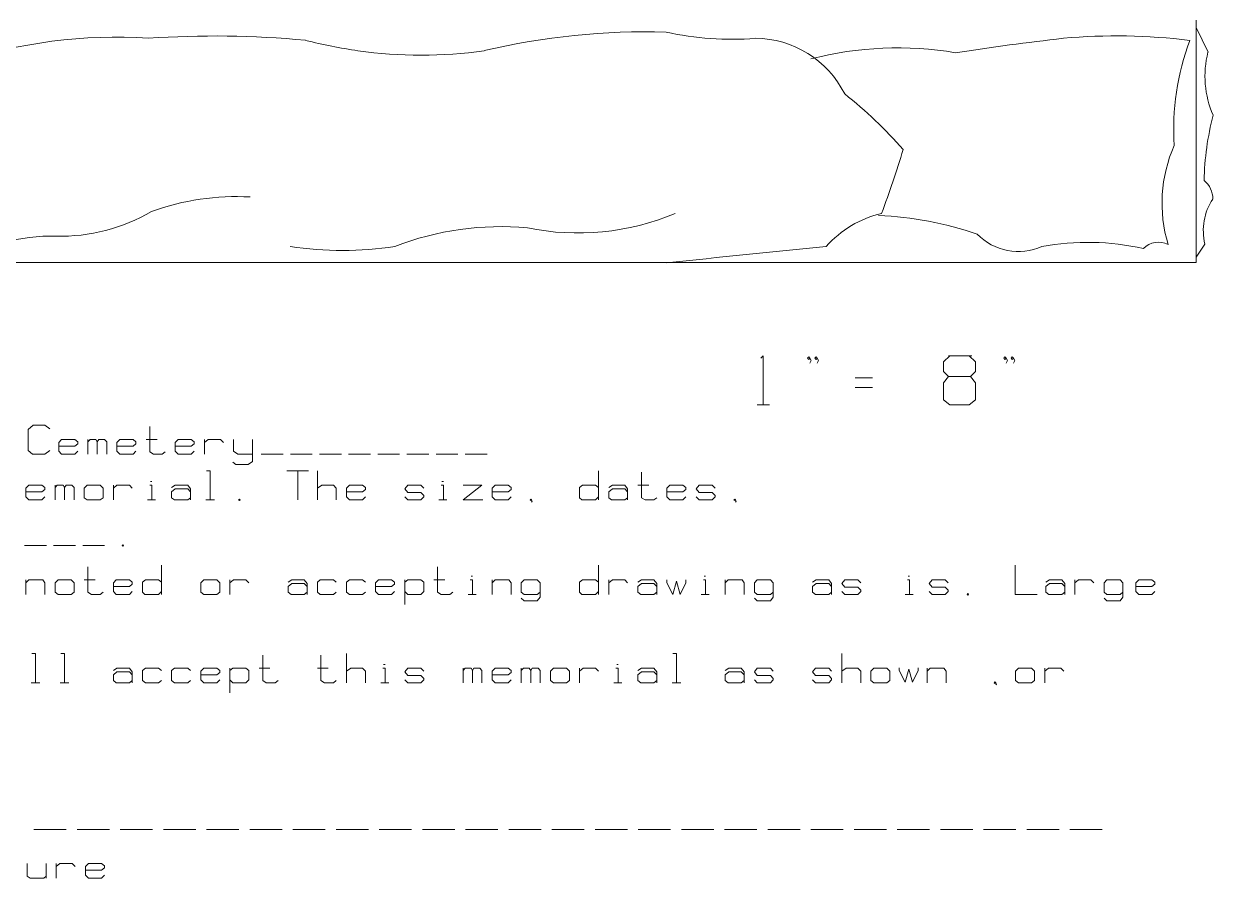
# Model space of a CAD drawing. Header units: inches. Extents: x -113 to 33, y -21 to 28.
# Drawn here: x 4.33 to 33.43, y -20.99 to -0.09 of the extents above; entities that cross this region are included whole.
import ezdxf

# ---------------------------------------------------------------- set-up
doc = ezdxf.new("R2010")
doc.units = ezdxf.units.IN
doc.header["$MEASUREMENT"] = 0
doc.layers.add('1', color=7, linetype='Continuous')

msp = doc.modelspace()

# ---------------------------------------------------------------- linework, layer by layer
at = {"color": 7, "linetype": 'Continuous', "lineweight": 5}
for p, q in [((33.016, -0.181), (33.304, -0.787)), ((33.016, -5.796), (33.229, -5.478)), ((22.365, -8.27), (22.425, -8.21)), ((22.425, -8.21), (22.425, -9.41)), ((23.535, -8.24), (23.505, -8.27)), ((23.505, -8.27), (23.535, -8.3)), ((23.565, -8.27), (23.535, -8.24)), ((23.535, -8.3), (23.565, -8.27)), ((23.565, -8.27), (23.595, -8.33)), ((23.595, -8.33), (23.565, -8.39)), ((23.715, -8.24), (23.685, -8.27)), ((23.685, -8.27), (23.715, -8.3)), ((23.745, -8.27), (23.715, -8.24)), ((23.715, -8.3), (23.745, -8.27)), ((23.745, -8.27), (23.775, -8.33)), ((23.775, -8.33), (23.745, -8.39)), ((26.835, -8.36), (26.985, -8.21)), ((26.835, -8.36), (26.835, -8.6)), ((27.465, -8.21), (26.955, -8.21)), ((26.985, -8.21), (27.465, -8.21)), ((27.465, -8.21), (27.525, -8.21)), ((27.465, -8.21), (27.615, -8.36)), ((27.615, -8.36), (27.615, -8.6)), ((28.335, -8.24), (28.305, -8.27)), ((28.305, -8.27), (28.335, -8.3)), ((28.365, -8.27), (28.335, -8.24)), ((28.335, -8.3), (28.365, -8.27)), ((28.365, -8.27), (28.395, -8.33)), ((28.395, -8.33), (28.365, -8.39)), ((28.515, -8.24), (28.485, -8.27)), ((28.485, -8.27), (28.515, -8.3)), ((28.545, -8.27), (28.515, -8.24)), ((28.515, -8.3), (28.545, -8.27)), ((28.545, -8.27), (28.575, -8.33)), ((28.575, -8.33), (28.545, -8.39)), ((26.835, -8.6), (26.955, -8.72)), ((26.955, -8.72), (26.835, -8.87)), ((26.955, -8.72), (27.465, -8.72)), ((27.465, -8.72), (27.495, -8.72)), ((27.495, -8.72), (27.615, -8.6)), ((27.615, -8.87), (27.495, -8.72)), ((24.675, -8.75), (25.095, -8.75)), ((24.675, -8.99), (25.095, -8.99)), ((26.835, -8.87), (26.835, -9.29)), ((27.615, -9.29), (27.615, -8.87)), ((26.835, -9.29), (26.985, -9.41)), ((27.465, -9.41), (27.615, -9.29)), ((22.275, -9.41), (22.575, -9.41)), ((26.985, -9.41), (27.465, -9.41)), ((4.565, -9.906), (4.44, -10.013)), ((4.44, -10.013), (4.44, -10.529)), ((4.85, -9.906), (4.565, -9.906)), ((4.975, -9.995), (4.85, -9.906)), ((7.416, -9.941), (7.416, -10.565)), ((5.26, -10.262), (5.189, -10.333)), ((5.189, -10.333), (5.189, -10.547)), ((5.581, -10.423), (5.189, -10.423)), ((5.581, -10.262), (5.26, -10.262)), ((5.652, -10.316), (5.581, -10.262)), ((5.652, -10.369), (5.581, -10.423)), ((5.652, -10.369), (5.652, -10.316)), ((5.902, -10.262), (5.902, -10.619)), ((5.902, -10.316), (5.955, -10.262)), ((5.955, -10.262), (6.098, -10.262)), ((6.098, -10.262), (6.133, -10.316)), ((6.133, -10.316), (6.169, -10.262)), ((6.133, -10.316), (6.133, -10.619)), ((6.169, -10.262), (6.311, -10.262)), ((6.311, -10.262), (6.365, -10.316)), ((6.365, -10.316), (6.365, -10.619)), ((6.686, -10.262), (6.614, -10.333)), ((6.614, -10.333), (6.614, -10.547)), ((7.006, -10.423), (6.614, -10.423)), ((7.006, -10.262), (6.686, -10.262)), ((7.078, -10.316), (7.006, -10.262)), ((7.078, -10.369), (7.006, -10.423)), ((7.078, -10.369), (7.078, -10.316)), ((7.327, -10.262), (7.594, -10.262)), ((8.111, -10.262), (8.04, -10.333)), ((8.04, -10.333), (8.04, -10.547)), ((8.432, -10.423), (8.04, -10.423)), ((8.432, -10.262), (8.111, -10.262)), ((8.503, -10.316), (8.432, -10.262)), ((8.503, -10.369), (8.432, -10.423)), ((8.503, -10.369), (8.503, -10.316)), ((8.753, -10.619), (8.753, -10.262)), ((8.753, -10.333), (8.842, -10.262)), ((8.842, -10.262), (9.145, -10.262)), ((9.145, -10.262), (9.216, -10.333)), ((9.466, -10.262), (9.466, -10.547)), ((9.929, -10.262), (9.929, -10.619)), ((4.44, -10.529), (4.547, -10.619)), ((4.547, -10.619), (4.85, -10.619)), ((4.85, -10.619), (4.975, -10.529)), ((5.189, -10.547), (5.26, -10.619)), ((5.26, -10.619), (5.581, -10.619)), ((5.581, -10.619), (5.652, -10.547)), ((6.614, -10.547), (6.686, -10.619)), ((6.686, -10.619), (7.006, -10.619)), ((7.006, -10.619), (7.078, -10.547)), ((7.416, -10.565), (7.505, -10.619)), ((7.505, -10.619), (7.719, -10.619)), ((7.719, -10.619), (7.79, -10.565)), ((8.04, -10.547), (8.111, -10.619)), ((8.111, -10.619), (8.432, -10.619)), ((8.432, -10.619), (8.503, -10.547)), ((9.466, -10.547), (9.572, -10.619)), ((9.572, -10.619), (9.929, -10.619)), ((9.929, -10.619), (9.929, -10.725)), ((9.929, -10.725), (9.929, -10.797)), ((10.143, -10.619), (10.677, -10.619)), ((10.856, -10.619), (11.39, -10.619)), ((11.568, -10.619), (12.103, -10.619)), ((12.281, -10.619), (12.816, -10.619)), ((12.994, -10.619), (13.529, -10.619)), ((13.707, -10.619), (14.241, -10.619)), ((14.42, -10.619), (14.954, -10.619)), ((15.132, -10.619), (15.667, -10.619)), ((8.806, -11.024), (8.895, -11.024)), ((8.895, -11.024), (8.895, -11.737)), ((9.519, -10.868), (9.448, -10.815)), ((9.822, -10.868), (9.519, -10.868)), ((9.929, -10.797), (9.822, -10.868)), ((10.766, -11.024), (11.301, -11.024)), ((11.034, -11.024), (11.034, -11.737)), ((11.515, -11.737), (11.515, -11.024)), ((18.393, -11.024), (18.393, -11.737)), ((7.434, -11.291), (7.47, -11.291)), ((14.562, -11.291), (14.598, -11.291)), ((19.445, -11.06), (19.445, -11.683)), ((4.458, -11.38), (4.387, -11.452)), ((4.387, -11.452), (4.387, -11.666)), ((4.779, -11.541), (4.387, -11.541)), ((4.779, -11.38), (4.458, -11.38)), ((4.85, -11.434), (4.779, -11.38)), ((4.85, -11.487), (4.779, -11.541)), ((4.85, -11.487), (4.85, -11.434)), ((5.1, -11.38), (5.1, -11.737)), ((5.1, -11.434), (5.153, -11.38)), ((5.153, -11.38), (5.296, -11.38)), ((5.296, -11.38), (5.331, -11.434)), ((5.331, -11.434), (5.367, -11.38)), ((5.331, -11.434), (5.331, -11.737)), ((5.367, -11.38), (5.51, -11.38)), ((5.51, -11.38), (5.563, -11.434)), ((5.563, -11.434), (5.563, -11.737)), ((5.884, -11.38), (5.812, -11.452)), ((5.812, -11.452), (5.812, -11.683)), ((6.204, -11.38), (5.884, -11.38)), ((6.276, -11.452), (6.204, -11.38)), ((6.276, -11.683), (6.276, -11.452)), ((6.525, -11.737), (6.525, -11.38)), ((6.525, -11.452), (6.614, -11.38)), ((6.614, -11.38), (6.917, -11.38)), ((6.917, -11.38), (6.989, -11.452)), ((7.416, -11.38), (7.47, -11.38)), ((7.47, -11.38), (7.47, -11.737)), ((7.951, -11.434), (8.04, -11.38)), ((8.04, -11.47), (7.951, -11.541)), ((7.951, -11.541), (7.951, -11.683)), ((8.04, -11.38), (8.343, -11.38)), ((8.343, -11.47), (8.04, -11.47)), ((8.343, -11.38), (8.414, -11.47)), ((8.414, -11.541), (8.343, -11.47)), ((8.414, -11.47), (8.414, -11.737)), ((11.515, -11.452), (11.622, -11.38)), ((11.622, -11.38), (11.907, -11.38)), ((11.907, -11.38), (11.978, -11.452)), ((11.978, -11.452), (11.978, -11.737)), ((12.299, -11.38), (12.228, -11.452)), ((12.228, -11.452), (12.228, -11.666)), ((12.62, -11.541), (12.228, -11.541)), ((12.62, -11.38), (12.299, -11.38)), ((12.691, -11.434), (12.62, -11.38)), ((12.691, -11.487), (12.62, -11.541)), ((12.691, -11.487), (12.691, -11.434)), ((13.725, -11.38), (13.653, -11.47)), ((13.653, -11.47), (13.725, -11.559)), ((14.045, -11.38), (13.725, -11.38)), ((13.725, -11.559), (14.027, -11.559)), ((14.027, -11.559), (14.045, -11.559)), ((14.117, -11.452), (14.045, -11.38)), ((14.045, -11.559), (14.117, -11.63)), ((14.117, -11.63), (14.117, -11.666)), ((14.544, -11.38), (14.598, -11.38)), ((14.598, -11.38), (14.598, -11.737)), ((15.079, -11.38), (15.542, -11.38)), ((15.542, -11.38), (15.079, -11.737)), ((15.863, -11.38), (15.792, -11.452)), ((15.792, -11.452), (15.792, -11.666)), ((16.184, -11.541), (15.792, -11.541)), ((16.184, -11.38), (15.863, -11.38)), ((16.255, -11.434), (16.184, -11.38)), ((16.255, -11.487), (16.184, -11.541)), ((16.255, -11.487), (16.255, -11.434)), ((17.93, -11.434), (18.001, -11.38)), ((17.93, -11.452), (17.93, -11.434)), ((17.93, -11.683), (17.93, -11.452)), ((18.001, -11.38), (18.322, -11.38)), ((18.322, -11.38), (18.393, -11.434)), ((18.643, -11.434), (18.732, -11.38)), ((18.732, -11.47), (18.643, -11.541)), ((18.643, -11.541), (18.643, -11.683)), ((18.732, -11.38), (19.035, -11.38)), ((19.035, -11.47), (18.732, -11.47)), ((19.035, -11.38), (19.106, -11.47)), ((19.106, -11.541), (19.035, -11.47)), ((19.106, -11.47), (19.106, -11.737)), ((19.356, -11.38), (19.623, -11.38)), ((20.14, -11.38), (20.068, -11.452)), ((20.068, -11.452), (20.068, -11.666)), ((20.46, -11.541), (20.068, -11.541)), ((20.46, -11.38), (20.14, -11.38)), ((20.532, -11.434), (20.46, -11.38)), ((20.532, -11.487), (20.46, -11.541)), ((20.532, -11.487), (20.532, -11.434)), ((20.853, -11.38), (20.781, -11.47)), ((20.781, -11.47), (20.853, -11.559)), ((21.173, -11.38), (20.853, -11.38)), ((20.853, -11.559), (21.155, -11.559)), ((21.155, -11.559), (21.173, -11.559)), ((21.245, -11.452), (21.173, -11.38)), ((21.173, -11.559), (21.245, -11.63)), ((21.245, -11.63), (21.245, -11.666)), ((4.387, -11.666), (4.458, -11.737)), ((4.458, -11.737), (4.779, -11.737)), ((4.779, -11.737), (4.85, -11.666)), ((5.812, -11.683), (5.884, -11.737)), ((5.884, -11.737), (6.204, -11.737)), ((6.204, -11.737), (6.276, -11.683)), ((7.363, -11.737), (7.559, -11.737)), ((7.951, -11.683), (8.022, -11.737)), ((8.022, -11.737), (8.343, -11.737)), ((8.343, -11.737), (8.414, -11.683)), ((8.788, -11.737), (9.002, -11.737)), ((9.608, -11.719), (9.59, -11.737)), ((9.59, -11.737), (9.608, -11.755)), ((9.626, -11.737), (9.608, -11.719)), ((9.608, -11.755), (9.626, -11.737)), ((12.228, -11.666), (12.299, -11.737)), ((12.299, -11.737), (12.62, -11.737)), ((12.62, -11.737), (12.691, -11.666)), ((13.725, -11.737), (13.653, -11.666)), ((14.045, -11.737), (13.725, -11.737)), ((14.117, -11.666), (14.045, -11.737)), ((14.491, -11.737), (14.687, -11.737)), ((15.079, -11.737), (15.56, -11.737)), ((15.792, -11.666), (15.863, -11.737)), ((15.863, -11.737), (16.184, -11.737)), ((16.184, -11.737), (16.255, -11.666)), ((16.736, -11.719), (16.718, -11.737)), ((16.718, -11.737), (16.736, -11.755)), ((16.754, -11.737), (16.736, -11.719)), ((16.736, -11.755), (16.754, -11.737)), ((16.754, -11.737), (16.772, -11.772)), ((16.772, -11.772), (16.754, -11.79)), ((17.984, -11.737), (17.93, -11.683)), ((18.322, -11.737), (17.984, -11.737)), ((18.393, -11.666), (18.322, -11.737)), ((18.643, -11.683), (18.714, -11.737)), ((18.714, -11.737), (19.035, -11.737)), ((19.035, -11.737), (19.106, -11.683)), ((19.445, -11.683), (19.534, -11.737)), ((19.534, -11.737), (19.748, -11.737)), ((19.748, -11.737), (19.819, -11.683)), ((20.068, -11.666), (20.14, -11.737)), ((20.14, -11.737), (20.46, -11.737)), ((20.46, -11.737), (20.532, -11.666)), ((20.853, -11.737), (20.781, -11.666)), ((21.173, -11.737), (20.853, -11.737)), ((21.245, -11.666), (21.173, -11.737)), ((21.726, -11.719), (21.708, -11.737)), ((21.708, -11.737), (21.726, -11.755)), ((21.744, -11.737), (21.726, -11.719)), ((21.726, -11.755), (21.744, -11.737)), ((21.744, -11.737), (21.761, -11.772)), ((21.761, -11.772), (21.744, -11.79)), ((4.351, -12.855), (4.886, -12.855)), ((5.064, -12.855), (5.599, -12.855)), ((5.777, -12.855), (6.311, -12.855)), ((6.757, -12.837), (6.739, -12.855)), ((6.739, -12.855), (6.757, -12.873)), ((6.775, -12.855), (6.757, -12.837)), ((6.757, -12.873), (6.775, -12.855)), ((5.902, -13.372), (5.902, -13.996)), ((7.701, -13.336), (7.701, -14.049)), ((14.455, -13.372), (14.455, -13.996)), ((18.393, -13.336), (18.393, -14.049)), ((28.586, -13.336), (28.586, -14.049)), ((15.275, -13.604), (15.311, -13.604)), ((20.977, -13.604), (21.013, -13.604)), ((25.967, -13.604), (26.003, -13.604)), ((4.387, -13.693), (4.387, -14.049)), ((4.387, -13.764), (4.458, -13.693)), ((4.458, -13.693), (4.797, -13.693)), ((4.797, -13.693), (4.85, -13.764)), ((4.85, -13.764), (4.85, -14.049)), ((5.171, -13.693), (5.1, -13.764)), ((5.1, -13.764), (5.1, -13.996)), ((5.492, -13.693), (5.171, -13.693)), ((5.563, -13.764), (5.492, -13.693)), ((5.563, -13.996), (5.563, -13.764)), ((5.812, -13.693), (6.08, -13.693)), ((6.597, -13.693), (6.525, -13.764)), ((6.525, -13.764), (6.525, -13.978)), ((6.917, -13.853), (6.525, -13.853)), ((6.917, -13.693), (6.597, -13.693)), ((6.989, -13.746), (6.917, -13.693)), ((6.989, -13.8), (6.917, -13.853)), ((6.989, -13.8), (6.989, -13.746)), ((7.238, -13.746), (7.309, -13.693)), ((7.238, -13.764), (7.238, -13.746)), ((7.238, -13.996), (7.238, -13.764)), ((7.309, -13.693), (7.63, -13.693)), ((7.63, -13.693), (7.701, -13.746)), ((8.735, -13.693), (8.664, -13.764)), ((8.664, -13.764), (8.664, -13.996)), ((9.056, -13.693), (8.735, -13.693)), ((9.127, -13.764), (9.056, -13.693)), ((9.127, -13.996), (9.127, -13.764)), ((9.376, -14.049), (9.376, -13.693)), ((9.376, -13.764), (9.466, -13.693)), ((9.466, -13.693), (9.768, -13.693)), ((9.768, -13.693), (9.84, -13.764)), ((10.802, -13.746), (10.891, -13.693)), ((10.891, -13.782), (10.802, -13.853)), ((10.802, -13.853), (10.802, -13.996)), ((10.891, -13.693), (11.194, -13.693)), ((11.194, -13.782), (10.891, -13.782)), ((11.194, -13.693), (11.265, -13.782)), ((11.265, -13.853), (11.194, -13.782)), ((11.265, -13.782), (11.265, -14.049)), ((11.586, -13.693), (11.515, -13.746)), ((11.515, -13.746), (11.515, -13.996)), ((11.907, -13.693), (11.586, -13.693)), ((11.978, -13.746), (11.907, -13.693)), ((12.299, -13.693), (12.228, -13.746)), ((12.228, -13.746), (12.228, -13.996)), ((12.62, -13.693), (12.299, -13.693)), ((12.691, -13.746), (12.62, -13.693)), ((13.012, -13.693), (12.94, -13.764)), ((12.94, -13.764), (12.94, -13.978)), ((13.332, -13.853), (12.94, -13.853)), ((13.332, -13.693), (13.012, -13.693)), ((13.404, -13.746), (13.332, -13.693)), ((13.404, -13.8), (13.332, -13.853)), ((13.404, -13.8), (13.404, -13.746)), ((13.653, -13.746), (13.725, -13.693)), ((13.653, -14.299), (13.653, -13.693)), ((13.725, -13.693), (14.045, -13.693)), ((14.045, -13.693), (14.117, -13.746)), ((14.117, -13.746), (14.117, -13.978)), ((14.366, -13.693), (14.633, -13.693)), ((15.257, -13.693), (15.311, -13.693)), ((15.311, -13.693), (15.311, -14.049)), ((15.792, -13.693), (15.792, -14.049)), ((15.792, -13.764), (15.863, -13.693)), ((15.863, -13.693), (16.202, -13.693)), ((16.202, -13.693), (16.255, -13.764)), ((16.255, -13.764), (16.255, -14.049)), ((16.576, -13.693), (16.504, -13.764)), ((16.504, -13.764), (16.504, -13.996)), ((16.896, -13.693), (16.576, -13.693)), ((16.968, -13.764), (16.896, -13.693)), ((16.968, -13.764), (16.968, -14.067)), ((17.93, -13.746), (18.001, -13.693)), ((17.93, -13.764), (17.93, -13.746)), ((17.93, -13.996), (17.93, -13.764)), ((18.001, -13.693), (18.322, -13.693)), ((18.322, -13.693), (18.393, -13.746)), ((18.643, -14.049), (18.643, -13.693)), ((18.643, -13.764), (18.732, -13.693)), ((18.732, -13.693), (19.035, -13.693)), ((19.035, -13.693), (19.106, -13.764)), ((19.356, -13.746), (19.445, -13.693)), ((19.445, -13.782), (19.356, -13.853)), ((19.356, -13.853), (19.356, -13.996)), ((19.445, -13.693), (19.748, -13.693)), ((19.748, -13.782), (19.445, -13.782)), ((19.748, -13.693), (19.819, -13.782)), ((19.819, -13.853), (19.748, -13.782)), ((19.819, -13.782), (19.819, -14.049)), ((20.068, -13.693), (20.068, -13.764)), ((20.068, -13.764), (20.211, -14.049)), ((20.211, -14.049), (20.3, -13.728)), ((20.3, -13.728), (20.389, -14.049)), ((20.389, -14.049), (20.532, -13.764)), ((20.532, -13.764), (20.532, -13.693)), ((20.959, -13.693), (21.013, -13.693)), ((21.013, -13.693), (21.013, -14.049)), ((21.494, -13.693), (21.494, -14.049)), ((21.494, -13.764), (21.565, -13.693)), ((21.565, -13.693), (21.904, -13.693)), ((21.904, -13.693), (21.957, -13.764)), ((21.957, -13.764), (21.957, -14.049)), ((22.278, -13.693), (22.207, -13.764)), ((22.207, -13.764), (22.207, -13.996)), ((22.599, -13.693), (22.278, -13.693)), ((22.67, -13.764), (22.599, -13.693)), ((22.67, -13.764), (22.67, -14.067)), ((23.632, -13.746), (23.722, -13.693)), ((23.722, -13.782), (23.632, -13.853)), ((23.632, -13.853), (23.632, -13.996)), ((23.722, -13.693), (24.024, -13.693)), ((24.024, -13.782), (23.722, -13.782)), ((24.024, -13.693), (24.096, -13.782)), ((24.096, -13.853), (24.024, -13.782)), ((24.096, -13.782), (24.096, -14.049)), ((24.417, -13.693), (24.345, -13.782)), ((24.345, -13.782), (24.417, -13.871)), ((24.737, -13.693), (24.417, -13.693)), ((24.417, -13.871), (24.719, -13.871)), ((24.719, -13.871), (24.737, -13.871)), ((24.809, -13.764), (24.737, -13.693)), ((24.737, -13.871), (24.809, -13.942)), ((24.809, -13.942), (24.809, -13.978)), ((25.949, -13.693), (26.003, -13.693)), ((26.003, -13.693), (26.003, -14.049)), ((26.555, -13.693), (26.484, -13.782)), ((26.484, -13.782), (26.555, -13.871)), ((26.876, -13.693), (26.555, -13.693)), ((26.555, -13.871), (26.858, -13.871)), ((26.858, -13.871), (26.876, -13.871)), ((26.947, -13.764), (26.876, -13.693)), ((26.876, -13.871), (26.947, -13.942)), ((26.947, -13.942), (26.947, -13.978)), ((29.335, -13.746), (29.424, -13.693)), ((29.424, -13.782), (29.335, -13.853)), ((29.335, -13.853), (29.335, -13.996)), ((29.424, -13.693), (29.727, -13.693)), ((29.727, -13.782), (29.424, -13.782)), ((29.727, -13.693), (29.798, -13.782)), ((29.798, -13.853), (29.727, -13.782)), ((29.798, -13.782), (29.798, -14.049)), ((30.048, -14.049), (30.048, -13.693)), ((30.048, -13.764), (30.137, -13.693)), ((30.137, -13.693), (30.44, -13.693)), ((30.44, -13.693), (30.511, -13.764)), ((30.832, -13.693), (30.76, -13.764)), ((30.76, -13.764), (30.76, -13.996)), ((31.152, -13.693), (30.832, -13.693)), ((31.224, -13.764), (31.152, -13.693)), ((31.224, -13.764), (31.224, -14.067)), ((31.612, -13.693), (31.54, -13.764)), ((31.54, -13.764), (31.54, -13.978)), ((31.932, -13.853), (31.54, -13.853)), ((31.932, -13.693), (31.612, -13.693)), ((32.004, -13.746), (31.932, -13.693)), ((32.004, -13.8), (31.932, -13.853)), ((32.004, -13.8), (32.004, -13.746)), ((5.1, -13.996), (5.171, -14.049)), ((5.171, -14.049), (5.492, -14.049)), ((5.492, -14.049), (5.563, -13.996)), ((5.902, -13.996), (5.991, -14.049)), ((5.991, -14.049), (6.204, -14.049)), ((6.204, -14.049), (6.276, -13.996)), ((6.525, -13.978), (6.597, -14.049)), ((6.597, -14.049), (6.917, -14.049)), ((6.917, -14.049), (6.989, -13.978)), ((7.292, -14.049), (7.238, -13.996)), ((7.63, -14.049), (7.292, -14.049)), ((7.701, -13.978), (7.63, -14.049)), ((8.664, -13.996), (8.735, -14.049)), ((8.735, -14.049), (9.056, -14.049)), ((9.056, -14.049), (9.127, -13.996)), ((10.802, -13.996), (10.873, -14.049)), ((10.873, -14.049), (11.194, -14.049)), ((11.194, -14.049), (11.265, -13.996)), ((11.515, -13.996), (11.586, -14.049)), ((11.586, -14.049), (11.907, -14.049)), ((11.907, -14.049), (11.978, -13.996)), ((12.228, -13.996), (12.299, -14.049)), ((12.299, -14.049), (12.62, -14.049)), ((12.62, -14.049), (12.691, -13.996)), ((12.94, -13.978), (13.012, -14.049)), ((13.012, -14.049), (13.332, -14.049)), ((13.332, -14.049), (13.404, -13.978)), ((13.725, -14.049), (13.653, -13.978)), ((14.045, -14.049), (13.725, -14.049)), ((14.117, -13.978), (14.045, -14.049)), ((14.455, -13.996), (14.544, -14.049)), ((14.544, -14.049), (14.758, -14.049)), ((14.758, -14.049), (14.829, -13.996)), ((15.204, -14.049), (15.4, -14.049)), ((16.504, -13.996), (16.576, -14.049)), ((16.576, -14.209), (16.504, -14.138)), ((16.576, -14.049), (16.896, -14.049)), ((16.896, -14.209), (16.576, -14.209)), ((16.896, -14.049), (16.968, -13.996)), ((16.968, -14.12), (16.896, -14.209)), ((16.968, -14.067), (16.968, -14.12)), ((17.984, -14.049), (17.93, -13.996)), ((18.322, -14.049), (17.984, -14.049)), ((18.393, -13.978), (18.322, -14.049)), ((19.356, -13.996), (19.427, -14.049)), ((19.427, -14.049), (19.748, -14.049)), ((19.748, -14.049), (19.819, -13.996)), ((20.906, -14.049), (21.102, -14.049)), ((22.207, -13.996), (22.278, -14.049)), ((22.278, -14.209), (22.207, -14.138)), ((22.278, -14.049), (22.599, -14.049)), ((22.599, -14.209), (22.278, -14.209)), ((22.599, -14.049), (22.67, -13.996)), ((22.67, -14.12), (22.599, -14.209)), ((22.67, -14.067), (22.67, -14.12)), ((23.632, -13.996), (23.704, -14.049)), ((23.704, -14.049), (24.024, -14.049)), ((24.024, -14.049), (24.096, -13.996)), ((24.417, -14.049), (24.345, -13.978)), ((24.737, -14.049), (24.417, -14.049)), ((24.809, -13.978), (24.737, -14.049)), ((25.896, -14.049), (26.092, -14.049)), ((26.555, -14.049), (26.484, -13.978)), ((26.876, -14.049), (26.555, -14.049)), ((26.947, -13.978), (26.876, -14.049)), ((27.428, -14.031), (27.41, -14.049)), ((27.41, -14.049), (27.428, -14.067)), ((27.446, -14.049), (27.428, -14.031)), ((27.428, -14.067), (27.446, -14.049)), ((28.586, -14.049), (29.121, -14.049)), ((29.335, -13.996), (29.406, -14.049)), ((29.406, -14.049), (29.727, -14.049)), ((29.727, -14.049), (29.798, -13.996)), ((30.76, -13.996), (30.832, -14.049)), ((30.832, -14.209), (30.76, -14.138)), ((30.832, -14.049), (31.152, -14.049)), ((31.152, -14.209), (30.832, -14.209)), ((31.152, -14.049), (31.224, -13.996)), ((31.224, -14.12), (31.152, -14.209)), ((31.224, -14.067), (31.224, -14.12)), ((31.54, -13.978), (31.612, -14.049)), ((31.612, -14.049), (31.932, -14.049)), ((31.932, -14.049), (32.004, -13.978)), ((4.529, -15.497), (4.619, -15.497)), ((4.619, -15.497), (4.619, -16.21)), ((5.242, -15.497), (5.331, -15.497)), ((5.331, -15.497), (5.331, -16.21)), ((10.178, -15.533), (10.178, -16.156)), ((11.604, -15.533), (11.604, -16.156)), ((12.228, -16.21), (12.228, -15.497)), ((20.211, -15.497), (20.3, -15.497)), ((20.3, -15.497), (20.3, -16.21)), ((24.345, -16.21), (24.345, -15.497)), ((6.525, -15.907), (6.614, -15.853)), ((6.614, -15.943), (6.525, -16.014)), ((6.614, -15.853), (6.917, -15.853)), ((6.917, -15.943), (6.614, -15.943)), ((6.917, -15.853), (6.989, -15.943)), ((6.989, -16.014), (6.917, -15.943)), ((6.989, -15.943), (6.989, -16.21)), ((7.309, -15.853), (7.238, -15.907)), ((7.238, -15.907), (7.238, -16.156)), ((7.63, -15.853), (7.309, -15.853)), ((7.701, -15.907), (7.63, -15.853)), ((8.022, -15.853), (7.951, -15.907)), ((7.951, -15.907), (7.951, -16.156)), ((8.343, -15.853), (8.022, -15.853)), ((8.414, -15.907), (8.343, -15.853)), ((8.735, -15.853), (8.664, -15.925)), ((8.664, -15.925), (8.664, -16.139)), ((9.056, -15.853), (8.735, -15.853)), ((9.127, -15.907), (9.056, -15.853)), ((9.127, -15.96), (9.056, -16.014)), ((9.127, -15.96), (9.127, -15.907)), ((9.376, -15.907), (9.448, -15.853)), ((9.376, -16.459), (9.376, -15.853)), ((9.448, -15.853), (9.768, -15.853)), ((9.768, -15.853), (9.84, -15.907)), ((9.84, -15.907), (9.84, -16.139)), ((10.089, -15.853), (10.357, -15.853)), ((11.515, -15.853), (11.782, -15.853)), ((12.228, -15.925), (12.335, -15.853)), ((12.335, -15.853), (12.62, -15.853)), ((12.62, -15.853), (12.691, -15.925)), ((12.691, -15.925), (12.691, -16.21)), ((13.119, -15.853), (13.172, -15.853)), ((13.136, -15.764), (13.172, -15.764)), ((13.172, -15.853), (13.172, -16.21)), ((13.725, -15.853), (13.653, -15.943)), ((13.653, -15.943), (13.725, -16.032)), ((14.045, -15.853), (13.725, -15.853)), ((14.117, -15.925), (14.045, -15.853)), ((15.079, -15.853), (15.079, -16.21)), ((15.079, -15.907), (15.132, -15.853)), ((15.132, -15.853), (15.275, -15.853)), ((15.275, -15.853), (15.311, -15.907)), ((15.311, -15.907), (15.346, -15.853)), ((15.311, -15.907), (15.311, -16.21)), ((15.346, -15.853), (15.489, -15.853)), ((15.489, -15.853), (15.542, -15.907)), ((15.542, -15.907), (15.542, -16.21)), ((15.863, -15.853), (15.792, -15.925)), ((15.792, -15.925), (15.792, -16.139)), ((16.184, -15.853), (15.863, -15.853)), ((16.255, -15.907), (16.184, -15.853)), ((16.255, -15.96), (16.184, -16.014)), ((16.255, -15.96), (16.255, -15.907)), ((16.504, -15.853), (16.504, -16.21)), ((16.504, -15.907), (16.558, -15.853)), ((16.558, -15.853), (16.7, -15.853)), ((16.7, -15.853), (16.736, -15.907)), ((16.736, -15.907), (16.772, -15.853)), ((16.736, -15.907), (16.736, -16.21)), ((16.772, -15.853), (16.914, -15.853)), ((16.914, -15.853), (16.968, -15.907)), ((16.968, -15.907), (16.968, -16.21)), ((17.289, -15.853), (17.217, -15.925)), ((17.217, -15.925), (17.217, -16.156)), ((17.609, -15.853), (17.289, -15.853)), ((17.681, -15.925), (17.609, -15.853)), ((17.681, -16.156), (17.681, -15.925)), ((17.93, -16.21), (17.93, -15.853)), ((17.93, -15.925), (18.019, -15.853)), ((18.019, -15.853), (18.322, -15.853)), ((18.322, -15.853), (18.393, -15.925)), ((18.821, -15.853), (18.875, -15.853)), ((18.839, -15.764), (18.875, -15.764)), ((18.875, -15.853), (18.875, -16.21)), ((19.356, -15.907), (19.445, -15.853)), ((19.445, -15.943), (19.356, -16.014)), ((19.445, -15.853), (19.748, -15.853)), ((19.748, -15.943), (19.445, -15.943)), ((19.748, -15.853), (19.819, -15.943)), ((19.819, -16.014), (19.748, -15.943)), ((19.819, -15.943), (19.819, -16.21)), ((21.494, -15.907), (21.583, -15.853)), ((21.583, -15.943), (21.494, -16.014)), ((21.583, -15.853), (21.886, -15.853)), ((21.886, -15.943), (21.583, -15.943)), ((21.886, -15.853), (21.957, -15.943)), ((21.957, -16.014), (21.886, -15.943)), ((21.957, -15.943), (21.957, -16.21)), ((22.278, -15.853), (22.207, -15.943)), ((22.207, -15.943), (22.278, -16.032)), ((22.599, -15.853), (22.278, -15.853)), ((22.67, -15.925), (22.599, -15.853)), ((23.704, -15.853), (23.632, -15.943)), ((23.632, -15.943), (23.704, -16.032)), ((24.024, -15.853), (23.704, -15.853)), ((24.096, -15.925), (24.024, -15.853)), ((24.345, -15.925), (24.452, -15.853)), ((24.452, -15.853), (24.737, -15.853)), ((24.737, -15.853), (24.809, -15.925)), ((24.809, -15.925), (24.809, -16.21)), ((25.129, -15.853), (25.058, -15.925)), ((25.058, -15.925), (25.058, -16.156)), ((25.45, -15.853), (25.129, -15.853)), ((25.521, -15.925), (25.45, -15.853)), ((25.521, -16.156), (25.521, -15.925)), ((25.751, -15.842), (25.751, -15.913)), ((25.751, -15.913), (25.894, -16.198)), ((25.894, -16.198), (25.983, -15.877)), ((25.983, -15.877), (26.072, -16.198)), ((26.072, -16.198), (26.214, -15.913)), ((26.214, -15.913), (26.214, -15.842)), ((26.435, -15.853), (26.435, -16.21)), ((26.435, -15.925), (26.506, -15.853)), ((26.506, -15.853), (26.845, -15.853)), ((26.845, -15.853), (26.898, -15.925)), ((26.898, -15.925), (26.898, -16.21)), ((28.668, -15.853), (28.597, -15.925)), ((28.597, -15.925), (28.597, -16.156)), ((28.989, -15.853), (28.668, -15.853)), ((29.06, -15.925), (28.989, -15.853)), ((29.06, -16.156), (29.06, -15.925)), ((29.31, -16.21), (29.31, -15.853)), ((29.31, -15.925), (29.399, -15.853)), ((29.399, -15.853), (29.702, -15.853)), ((29.702, -15.853), (29.773, -15.925)), ((4.512, -16.21), (4.725, -16.21)), ((5.224, -16.21), (5.438, -16.21)), ((6.525, -16.014), (6.525, -16.156)), ((6.525, -16.156), (6.597, -16.21)), ((6.597, -16.21), (6.917, -16.21)), ((6.917, -16.21), (6.989, -16.156)), ((7.238, -16.156), (7.309, -16.21)), ((7.309, -16.21), (7.63, -16.21)), ((7.63, -16.21), (7.701, -16.156)), ((7.951, -16.156), (8.022, -16.21)), ((8.022, -16.21), (8.343, -16.21)), ((8.343, -16.21), (8.414, -16.156)), ((9.056, -16.014), (8.664, -16.014)), ((8.664, -16.139), (8.735, -16.21)), ((8.735, -16.21), (9.056, -16.21)), ((9.056, -16.21), (9.127, -16.139)), ((9.448, -16.21), (9.376, -16.139)), ((9.768, -16.21), (9.448, -16.21)), ((9.84, -16.139), (9.768, -16.21)), ((10.178, -16.156), (10.267, -16.21)), ((10.267, -16.21), (10.481, -16.21)), ((10.481, -16.21), (10.553, -16.156)), ((11.604, -16.156), (11.693, -16.21)), ((11.693, -16.21), (11.907, -16.21)), ((11.907, -16.21), (11.978, -16.156)), ((13.065, -16.21), (13.261, -16.21)), ((13.725, -16.21), (13.653, -16.139)), ((13.725, -16.032), (14.027, -16.032)), ((14.045, -16.21), (13.725, -16.21)), ((14.027, -16.032), (14.045, -16.032)), ((14.045, -16.032), (14.117, -16.103)), ((14.117, -16.139), (14.045, -16.21)), ((14.117, -16.103), (14.117, -16.139)), ((16.184, -16.014), (15.792, -16.014)), ((15.792, -16.139), (15.863, -16.21)), ((15.863, -16.21), (16.184, -16.21)), ((16.184, -16.21), (16.255, -16.139)), ((17.217, -16.156), (17.289, -16.21)), ((17.289, -16.21), (17.609, -16.21)), ((17.609, -16.21), (17.681, -16.156)), ((18.768, -16.21), (18.964, -16.21)), ((19.356, -16.014), (19.356, -16.156)), ((19.356, -16.156), (19.427, -16.21)), ((19.427, -16.21), (19.748, -16.21)), ((19.748, -16.21), (19.819, -16.156)), ((20.193, -16.21), (20.407, -16.21)), ((21.494, -16.014), (21.494, -16.156)), ((21.494, -16.156), (21.565, -16.21)), ((21.565, -16.21), (21.886, -16.21)), ((21.886, -16.21), (21.957, -16.156)), ((22.278, -16.21), (22.207, -16.139)), ((22.278, -16.032), (22.581, -16.032)), ((22.599, -16.21), (22.278, -16.21)), ((22.581, -16.032), (22.599, -16.032)), ((22.599, -16.032), (22.67, -16.103)), ((22.67, -16.139), (22.599, -16.21)), ((22.67, -16.103), (22.67, -16.139)), ((23.704, -16.21), (23.632, -16.139)), ((23.704, -16.032), (24.007, -16.032)), ((24.024, -16.21), (23.704, -16.21)), ((24.007, -16.032), (24.024, -16.032)), ((24.024, -16.032), (24.096, -16.103)), ((24.096, -16.139), (24.024, -16.21)), ((24.096, -16.103), (24.096, -16.139)), ((25.058, -16.156), (25.129, -16.21)), ((25.129, -16.21), (25.45, -16.21)), ((25.45, -16.21), (25.521, -16.156)), ((28.092, -16.192), (28.075, -16.21)), ((28.075, -16.21), (28.092, -16.228)), ((28.11, -16.21), (28.092, -16.192)), ((28.092, -16.228), (28.11, -16.21)), ((28.11, -16.21), (28.128, -16.245)), ((28.128, -16.245), (28.11, -16.263)), ((28.597, -16.156), (28.668, -16.21)), ((28.668, -16.21), (28.989, -16.21)), ((28.989, -16.21), (29.06, -16.156)), ((4.581, -19.798), (5.373, -19.798)), ((5.637, -19.798), (6.429, -19.798)), ((6.693, -19.798), (7.485, -19.798)), ((7.749, -19.798), (8.541, -19.798)), ((8.805, -19.798), (9.597, -19.798)), ((9.861, -19.798), (10.653, -19.798)), ((10.917, -19.798), (11.709, -19.798)), ((11.973, -19.798), (12.765, -19.798)), ((13.029, -19.798), (13.821, -19.798)), ((14.085, -19.798), (14.877, -19.798)), ((15.141, -19.798), (15.933, -19.798)), ((16.197, -19.798), (16.989, -19.798)), ((17.253, -19.798), (18.045, -19.798)), ((18.309, -19.798), (19.101, -19.798)), ((19.365, -19.798), (20.157, -19.798)), ((20.421, -19.798), (21.213, -19.798)), ((21.477, -19.798), (22.269, -19.798)), ((22.533, -19.798), (23.325, -19.798)), ((23.589, -19.798), (24.381, -19.798)), ((24.645, -19.798), (25.437, -19.798)), ((25.701, -19.798), (26.493, -19.798)), ((26.757, -19.798), (27.549, -19.798)), ((27.813, -19.798), (28.605, -19.798)), ((28.869, -19.798), (29.661, -19.798)), ((29.925, -19.798), (30.717, -19.798)), ((4.416, -20.635), (4.416, -20.938)), ((4.879, -20.938), (4.879, -20.635)), ((5.129, -20.992), (5.129, -20.635)), ((5.129, -20.707), (5.218, -20.635)), ((5.218, -20.635), (5.521, -20.635)), ((5.521, -20.635), (5.592, -20.707)), ((5.913, -20.635), (5.842, -20.707)), ((6.234, -20.635), (5.913, -20.635)), ((6.305, -20.689), (6.234, -20.635)), ((4.416, -20.938), (4.487, -20.992)), ((4.826, -20.992), (4.879, -20.938)), ((4.879, -20.938), (4.879, -20.992)), ((5.842, -20.707), (5.842, -20.921)), ((6.234, -20.796), (5.842, -20.796)), ((5.842, -20.921), (5.913, -20.992)), ((6.305, -20.742), (6.234, -20.796)), ((6.234, -20.992), (6.305, -20.921)), ((6.305, -20.742), (6.305, -20.689)), ((4.487, -20.992), (4.826, -20.992)), ((5.913, -20.992), (6.234, -20.992))]:
    msp.add_line(p, q, dxfattribs=at)
for centre, radius, start, end in [((19.558, -17.531), 17.244, 88.3813, 103.2731), ((6.579, -12.563), 12.144, 86.1935, 108.563), ((9, -23.852), 23.463, 84.5501, 93.9467), ((14.214, 11.295), 12.163, 255.791, 261.9446), ((21.628, 6.708), 7.178, 257.2641, 274.8176), ((22.219, -2.898), 2.453, 26.4245, 89.7381), ((37.241, -66.336), 66.313, 96.47167, 98.77101), ((31.075, -14.933), 14.546, 82.9679, 95.1624), ((38.651, -2.658), 6.185, 159.5362, 183.7904), ((14.054, 9.846), 10.706, 261.7033, 278.2967), ((25.714, -9.208), 8.528, 80.4484, 104.4423), ((35.58, -1.374), 2.351, 165.5426, 203.922), ((17.548, -10.464), 11.051, 41.3183, 51.575), ((40.044, -4.065), 6.838, 165.2769, 178.8397), ((-2.107, 5.397), 29.237, 339.7334, 342.9665), ((35.631, -4.478), 3.453, 155.8822, 196.9904), ((32.868, -4.362), 0.553, 358.5044, 52.0308), ((9.533, -10.425), 6.107, 86.817, 109.8353), ((34.588, -5.147), 1.399, 146.5971, 193.7089), ((5.241, -0.921), 4.366, 268.4753, 300.5639), ((17.887, 0.988), 6.196, 258.5184, 292.6269), ((25.906, -7.26), 2.596, 103.0437, 138.4363), ((24.892, -13.289), 8.515, 71.059, 87.6278), ((15.992, -12.156), 7.103, 84.6554, 111.2872), ((28.663, -4.26), 1.401, 224.0857, 294.2709), ((5.027, -9.961), 4.677, 88.8063, 120.7239), ((30.358, -11.696), 6.259, 77.3783, 100.2988), ((32.096, -5.95), 0.518, 63.3531, 135.6378), ((12.133, 2.55), 8.188, 260.999, 279.001), ((70.743, -479.252), 476.019, 95.63961, 96.11377)]:
    msp.add_arc(centre, radius, start, end, dxfattribs=at)
at = {"layer": '1', "color": 7, "linetype": 'Continuous', "lineweight": 5}
for q in [(33.016, 0), (-33.016, -5.931)]:
    msp.add_line((33.016, -5.931), q, dxfattribs=at)

doc.saveas('drawing.dxf')
